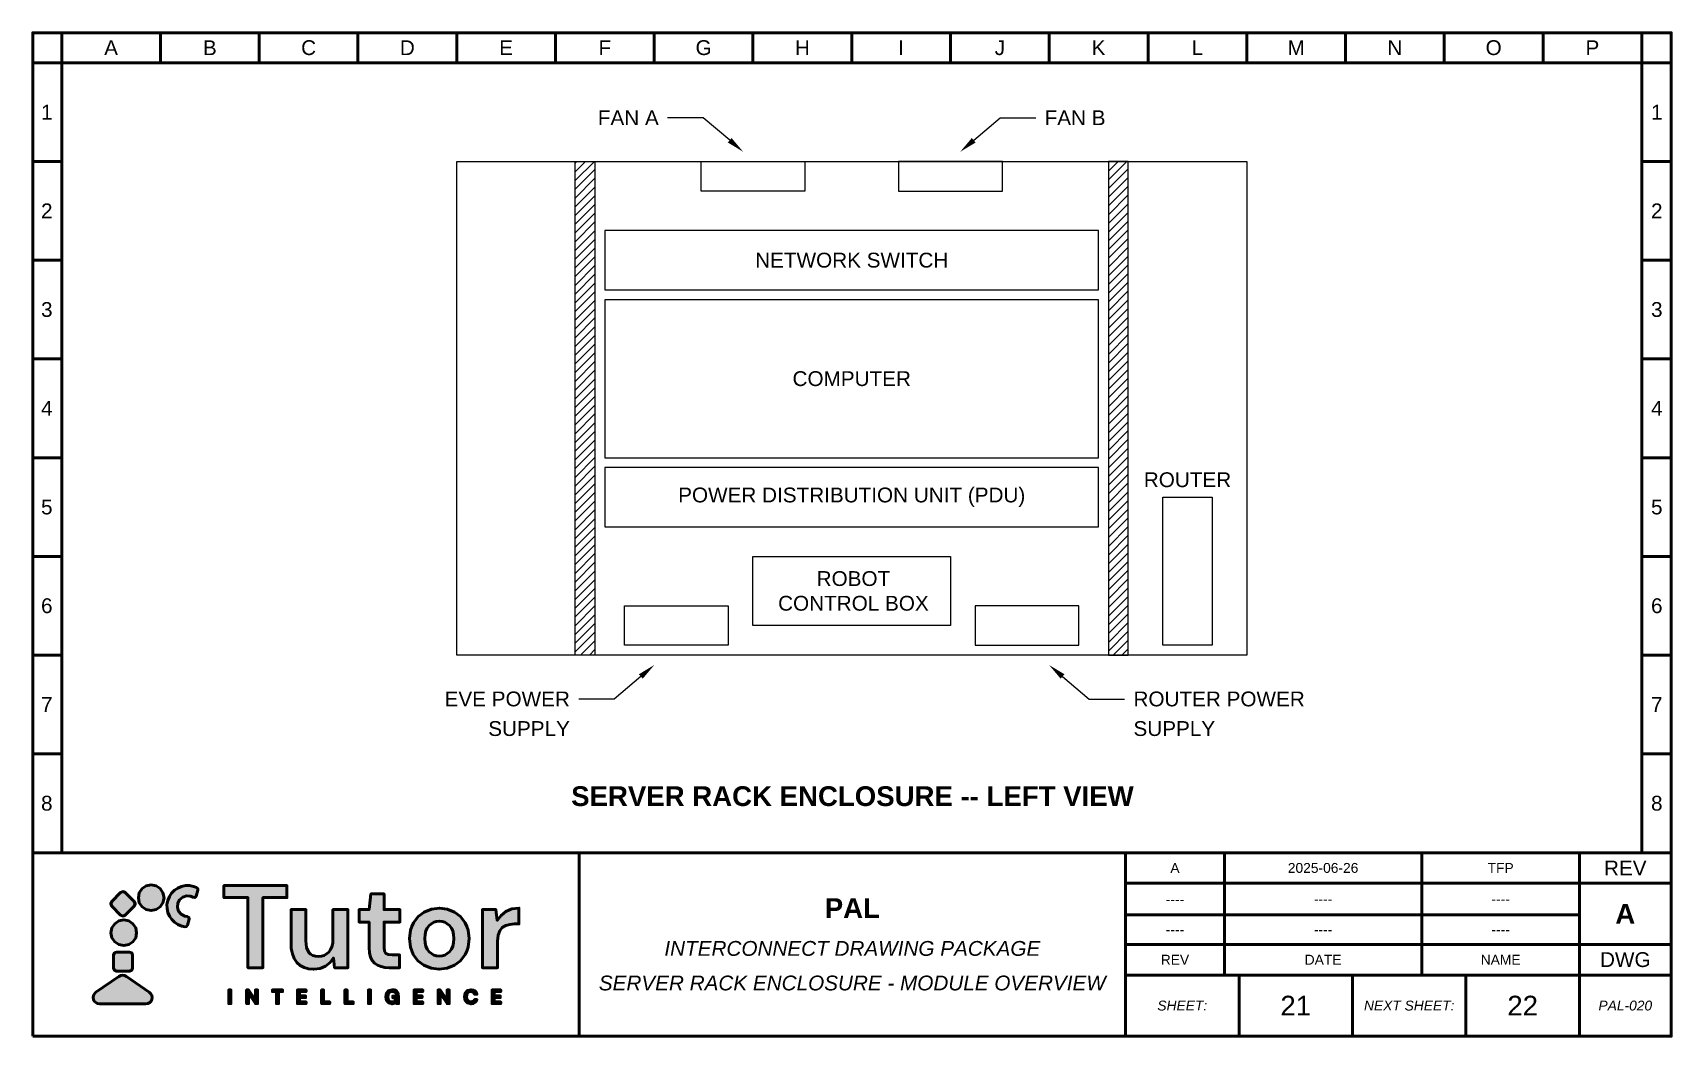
# Paper-space layout 'PAL-021' of a CAD drawing. Header units: inches. Extents: x 0 to 16.6, y 0 to 10.2.
# The model-space entities are those that its viewports show. They can reach past a viewport. Long polylines and large blocks are cut down to what shows.
import ezdxf
from ezdxf import colors
from ezdxf.entities.mleader import LeaderData, LeaderLine
from ezdxf.math import Vec2, Vec3

# ---------------------------------------------------------------- set-up
doc = ezdxf.new("R2010")
doc.units = ezdxf.units.IN
doc.header["$MEASUREMENT"] = 0
doc.linetypes.add('ACAD_ISO03W100', pattern=[30, 12, -18])
doc.layers.add('Layer 1', color=7, linetype='Continuous')
doc.styles.get("Standard").update_dxf_attribs({"font": 'arial.ttf'})

msp = doc.modelspace()

# ---------------------------------------------------------------- hatches: boundary and pattern name
h = msp.add_hatch()
h.set_pattern_fill('ANSI31', color=256, scale=0.5)
h.set_pattern_definition([(45, (0, 0.5), (-0.04419417, 0.04419417), [])])
h.paths.add_polyline_path([(-4.655, 21.621), (-4.455, 21.621), (-4.455, 26.621), (-4.655, 26.621)])
h.paths.add_polyline_path([(0.745, 21.621), (0.945, 21.621), (0.945, 26.621), (0.745, 26.621)])

# ---------------------------------------------------------------- linework, layer by layer
at = {"linetype": 'ACAD_ISO03W100', "ltscale": 0.02}
msp.add_lwpolyline([(-9.855, 27.621), (6.145, 27.621), (6.145, 19.621), (-9.855, 19.621)], close=True, dxfattribs=at)
for points in [[(-5.855, 26.621), (2.145, 26.621), (2.145, 21.621), (-5.855, 21.621)], [(-4.455, 21.621), (-4.655, 21.621), (-4.655, 26.621), (-4.455, 26.621)], [(-3.38, 26.621), (-2.33, 26.621), (-2.33, 26.321), (-3.38, 26.321)], [(-0.33, 26.621), (-1.38, 26.621), (-1.38, 26.321), (-0.33, 26.321)], [(0.745, 21.621), (0.945, 21.621), (0.945, 26.621), (0.745, 26.621)], [(-4.355, 25.321), (0.645, 25.321), (0.645, 25.921), (-4.355, 25.921)], [(-4.355, 23.621), (0.645, 23.621), (0.645, 25.221), (-4.355, 25.221)], [(-4.355, 22.921), (0.645, 22.921), (0.645, 23.521), (-4.355, 23.521)], [(1.295, 23.221), (1.795, 23.221), (1.795, 21.721), (1.295, 21.721)], [(-2.855, 22.621), (-0.855, 22.621), (-0.855, 21.921), (-2.855, 21.921)], [(-4.155, 22.121), (-3.105, 22.121), (-3.105, 21.721), (-4.155, 21.721)], [(0.445, 22.121), (-0.605, 22.121), (-0.605, 21.721), (0.445, 21.721)]]:
    msp.add_lwpolyline(points, close=True)

# ---------------------------------------------------------------- texts
at = {"color": 3}
for s, width, heights, insert, char_height, attachment_point in [('{\\C256;NETWORK SWITCH}', 2.08332, [0], (-1.855, 25.621), 0.15, 5), ('{\\C256;COMPUTER}', 2.08332, [0], (-1.855, 24.421), 0.15, 5), ('{\\C256;ROUTER}', 2.08332, [0], (1.545, 23.321), 0.15, 8), ('{\\C256;POWER DISTRIBUTION UNIT (PDU)}', 4.0796, [0], (-1.855, 23.221), 0.15, 5), ('{\\C256;ROBOT CONTROL BOX}', 1.74311, [0], (-1.838, 22.271), 0.15, 5), ('{\\fArial|b1|i0|c0|p34;\\C256;SERVER RACK ENCLOSURE -- LEFT VIEW}', 6.23305, [0.207], (-1.848, 20.192), 0.2, 5)]:
    msp.add_mtext_dynamic_manual_height_columns(s, width=width, gutter_width=1, heights=heights, dxfattribs=dict(at, insert=insert, char_height=char_height, attachment_point=attachment_point))

# ---------------------------------------------------------------- leaders
ml = msp.add_multileader_mtext('Standard')
ml.set_content('\\pxsm1.2;FAN A', color=256)
ml.set_leader_properties()
ml.build(insert=Vec2(0, 0))
ml.multileader.update_dxf_attribs({"dogleg_length": 0.36, "arrow_head_size": 0.18})
ctx = ml.context
ctx.base_point, ctx.char_height, ctx.arrow_head_size, ctx.landing_gap_size, ctx.plane_origin = Vec3(-4.499, 27.064), 0.15, 0.18, 0.09, Vec3(-8.563, 25.768)
ctx.text_align_type = 2
notes = []
notes.append((ctx, [(1, (1, 1, 0), (-3.359, 27.064), (-1, 0), 0.36, [(0, [(-2.954, 26.719)], 0, [])])]))
ctx.mtext.insert, ctx.mtext.width, ctx.mtext.alignment, ctx.mtext.flow_direction = Vec3(-3.809, 27.139), 1.76623, 3, 5
ml = msp.add_multileader_mtext('Standard')
ml.set_content('\\pxsm1.2;FAN B', color=256)
ml.set_leader_properties()
ml.build(insert=Vec2(0, 0))
ml.multileader.update_dxf_attribs({"dogleg_length": 0.36, "arrow_head_size": 0.18})
ctx = ml.context
ctx.base_point, ctx.char_height, ctx.arrow_head_size, ctx.landing_gap_size, ctx.plane_origin = Vec3(0.008, 27.064), 0.15, 0.18, 0.09, Vec3(4.852, 25.768)
notes.append((ctx, [(1, (1, 1, 0), (-0.352, 27.064), (1, 0), 0.36, [(0, [(-0.757, 26.719)], 0, [])])]))
ctx.mtext.insert, ctx.mtext.width, ctx.mtext.flow_direction = Vec3(0.098, 27.139), 1.76623, 5
ml = msp.add_multileader_mtext('Standard')
ml.set_content('\\pxsm1.2;EVE POWER SUPPLY', color=256)
ml.set_leader_properties()
ml.build(insert=Vec2(0, 0))
ml.multileader.update_dxf_attribs({"dogleg_length": 0.36, "arrow_head_size": 0.18})
ctx = ml.context
ctx.base_point, ctx.char_height, ctx.arrow_head_size, ctx.landing_gap_size, ctx.plane_origin = Vec3(-6.049, 21.177), 0.15, 0.18, 0.09, Vec3(-9.463, 22.473)
ctx.text_align_type = 2
notes.append((ctx, [(1, (1, 1, 0), (-4.259, 21.177), (-1, 0), 0.36, [(0, [(-3.854, 21.522)], 0, [])])]))
ctx.mtext.insert, ctx.mtext.width, ctx.mtext.alignment, ctx.mtext.flow_direction = Vec3(-4.709, 21.253), 1.76623, 3, 5
ml = msp.add_multileader_mtext('Standard')
ml.set_content('\\pxsm1.2;ROUTER POWER SUPPLY', color=256)
ml.set_leader_properties()
ml.build(insert=Vec2(0, 0))
ml.multileader.update_dxf_attribs({"dogleg_length": 0.36, "arrow_head_size": 0.18})
ctx = ml.context
ctx.base_point, ctx.char_height, ctx.arrow_head_size, ctx.landing_gap_size, ctx.plane_origin = Vec3(0.908, 21.177), 0.15, 0.18, 0.09, Vec3(5.752, 22.473)
notes.append((ctx, [(1, (1, 1, 0), (0.548, 21.177), (1, 0), 0.36, [(0, [(0.143, 21.522)], 0, [])])]))
ctx.mtext.insert, ctx.mtext.width, ctx.mtext.flow_direction = Vec3(0.998, 21.253), 1.76623, 5
for ctx, leaders in notes:
    for number, flags, end, landing, length, lines in leaders:
        leader = LeaderData()
        leader.index, (leader.has_last_leader_line, leader.has_dogleg_vector, leader.attachment_direction) = number, flags
        leader.last_leader_point, leader.dogleg_vector, leader.dogleg_length = Vec3(end), Vec3(landing), length
        for number, points, colour, breaks in lines:
            line = LeaderLine()
            line.index, line.vertices, line.color, line.breaks = number, Vec3.list(points), colors.encode_raw_color(colour), breaks
            leader.lines.append(line)
        ctx.leaders.append(leader)

psp = doc.layouts.new('PAL-021')

# ---------------------------------------------------------------- hatches: boundary and pattern name
at = {"lineweight": 50, "true_color": 0x347eec}
h = psp.add_hatch(color=150, dxfattribs=at)
h.dxf.hatch_style = 1
h.paths.add_polyline_path([(1.153, 0.337), (1.175, 0.34), (1.194, 0.35), (1.208, 0.365), (1.216, 0.383), (1.219, 0.403), (1.216, 0.423), (1.207, 0.441), (1.19, 0.457), (0.958, 0.616), (0.94, 0.625), (0.92, 0.628), (0.901, 0.625), (0.883, 0.616), (0.65, 0.457), (0.634, 0.441), (0.624, 0.423), (0.621, 0.403), (0.625, 0.383), (0.633, 0.365), (0.647, 0.35), (0.665, 0.34), (0.688, 0.337)])
h.paths.add_polyline_path([(0.859, 0.863), (0.836, 0.853), (0.826, 0.83), (0.826, 0.701), (0.836, 0.678), (0.859, 0.668), (0.988, 0.668), (1.012, 0.678), (1.021, 0.701), (1.021, 0.83), (1.012, 0.853), (0.988, 0.863)])
h.paths.add_polyline_path([(0.932, 0.928), (0.983, 0.938), (1.024, 0.966), (1.052, 1.008), (1.062, 1.058), (1.052, 1.109), (1.024, 1.15), (0.983, 1.178), (0.932, 1.188), (0.882, 1.178), (0.84, 1.15), (0.812, 1.109), (0.802, 1.058), (0.812, 1.008), (0.84, 0.966), (0.882, 0.938)])
h.paths.add_polyline_path([(1.038, 1.328), (1.048, 1.351), (1.038, 1.374), (0.947, 1.465), (0.924, 1.475), (0.9, 1.465), (0.809, 1.374), (0.8, 1.351), (0.809, 1.328), (0.9, 1.236), (0.924, 1.227), (0.947, 1.236)])
h.paths.add_polyline_path([(1.117, 1.321), (1.158, 1.293), (1.209, 1.283), (1.259, 1.293), (1.301, 1.321), (1.328, 1.362), (1.339, 1.413), (1.328, 1.463), (1.301, 1.505), (1.259, 1.533), (1.209, 1.543), (1.158, 1.533), (1.117, 1.505), (1.089, 1.463), (1.079, 1.413), (1.089, 1.362)])
h.paths.add_polyline_path([(1.37, 1.303), (1.378, 1.263), (1.394, 1.226), (1.417, 1.193), (1.445, 1.164), (1.48, 1.141), (1.519, 1.125), (1.552, 1.118), (1.568, 1.122), (1.577, 1.135), (1.595, 1.197), (1.591, 1.214), (1.575, 1.222), (1.549, 1.226), (1.512, 1.245), (1.486, 1.276), (1.474, 1.315), (1.478, 1.356), (1.497, 1.393), (1.528, 1.419), (1.567, 1.431), (1.608, 1.428), (1.632, 1.417), (1.65, 1.415), (1.663, 1.427), (1.681, 1.489), (1.68, 1.505), (1.669, 1.516), (1.638, 1.528), (1.596, 1.536), (1.555, 1.536), (1.515, 1.527), (1.478, 1.511), (1.444, 1.489), (1.416, 1.46), (1.393, 1.425), (1.377, 1.386), (1.369, 1.344)])
at = {"lineweight": 50, "true_color": 0x000000}
h = psp.add_hatch(color=18, dxfattribs=at)
h.dxf.hatch_style = 1
h.paths.add_polyline_path([(2.34, 1.414), (2.584, 1.414), (2.584, 1.536), (1.946, 1.536), (1.946, 1.414), (2.188, 1.414), (2.188, 0.704), (2.34, 0.704)])
h.paths.add_polyline_path([(2.625, 0.961), (2.628, 0.898), (2.639, 0.843), (2.658, 0.797), (2.684, 0.758), (2.718, 0.728), (2.757, 0.707), (2.803, 0.694), (2.855, 0.689), (2.92, 0.697), (2.975, 0.72), (3.021, 0.757), (3.055, 0.804), (3.067, 0.704), (3.201, 0.704), (3.201, 1.293), (3.049, 1.293), (3.049, 0.989), (3.047, 0.951), (3.039, 0.917), (3.026, 0.888), (3.008, 0.863), (2.986, 0.843), (2.961, 0.829), (2.934, 0.821), (2.904, 0.818), (2.873, 0.82), (2.846, 0.828), (2.824, 0.841), (2.807, 0.858), (2.783, 0.908), (2.776, 0.975), (2.776, 1.293), (2.625, 1.293)])
h.paths.add_polyline_path([(3.416, 0.909), (3.419, 0.856), (3.43, 0.812), (3.447, 0.776), (3.472, 0.749), (3.502, 0.729), (3.537, 0.715), (3.576, 0.706), (3.62, 0.704), (3.724, 0.704), (3.724, 0.833), (3.65, 0.833), (3.611, 0.837), (3.586, 0.849), (3.573, 0.872), (3.568, 0.908), (3.568, 1.166), (3.727, 1.166), (3.727, 1.293), (3.568, 1.293), (3.568, 1.452), (3.434, 1.452), (3.416, 1.293), (3.315, 1.293), (3.315, 1.166), (3.416, 1.166)])
h.paths.add_polyline_path([(3.834, 0.912), (3.863, 0.837), (3.91, 0.775), (3.971, 0.729), (4.045, 0.699), (4.126, 0.689), (4.207, 0.699), (4.279, 0.729), (4.341, 0.775), (4.388, 0.837), (4.405, 0.873), (4.418, 0.912), (4.428, 0.999), (4.418, 1.084), (4.405, 1.123), (4.388, 1.159), (4.341, 1.222), (4.279, 1.268), (4.207, 1.298), (4.127, 1.308), (4.046, 1.298), (3.973, 1.268), (3.912, 1.222), (3.864, 1.159), (3.847, 1.123), (3.834, 1.084), (3.824, 0.999)])
h.paths.add_polyline_path([(3.98, 0.999), (3.982, 1.04), (3.99, 1.076), (4.004, 1.106), (4.023, 1.131), (4.046, 1.15), (4.071, 1.164), (4.098, 1.173), (4.127, 1.176), (4.155, 1.173), (4.182, 1.164), (4.229, 1.131), (4.249, 1.106), (4.262, 1.076), (4.271, 1.04), (4.273, 0.999), (4.271, 0.957), (4.262, 0.921), (4.249, 0.891), (4.229, 0.865), (4.182, 0.832), (4.155, 0.824), (4.126, 0.821), (4.097, 0.824), (4.07, 0.832), (4.023, 0.865), (4.004, 0.891), (3.99, 0.921), (3.982, 0.957)], flags=16)
h.paths.add_polyline_path([(4.564, 0.704), (4.716, 0.704), (4.716, 0.972), (4.722, 1.033), (4.738, 1.078), (4.764, 1.111), (4.8, 1.132), (4.841, 1.143), (4.889, 1.147), (4.932, 1.147), (4.932, 1.308), (4.861, 1.299), (4.801, 1.273), (4.752, 1.234), (4.714, 1.183), (4.7, 1.293), (4.564, 1.293)])
h.paths.add_polyline_path([(1.995, 0.34), (2.016, 0.34), (2.016, 0.479), (1.995, 0.479)])
h.paths.add_polyline_path([(2.196, 0.445), (2.265, 0.34), (2.286, 0.34), (2.286, 0.479), (2.265, 0.479), (2.265, 0.375), (2.196, 0.479), (2.175, 0.479), (2.175, 0.34), (2.196, 0.34)])
h.paths.add_polyline_path([(2.478, 0.34), (2.499, 0.34), (2.499, 0.462), (2.54, 0.462), (2.54, 0.479), (2.437, 0.479), (2.437, 0.462), (2.478, 0.462)])
h.paths.add_polyline_path([(2.69, 0.34), (2.778, 0.34), (2.778, 0.357), (2.711, 0.357), (2.711, 0.402), (2.772, 0.402), (2.772, 0.419), (2.711, 0.419), (2.711, 0.462), (2.778, 0.462), (2.778, 0.479), (2.69, 0.479)])
h.paths.add_polyline_path([(2.934, 0.34), (3.018, 0.34), (3.018, 0.357), (2.955, 0.357), (2.955, 0.479), (2.934, 0.479)])
h.paths.add_polyline_path([(3.171, 0.34), (3.255, 0.34), (3.255, 0.357), (3.192, 0.357), (3.192, 0.479), (3.171, 0.479)])
h.paths.add_polyline_path([(3.409, 0.34), (3.43, 0.34), (3.43, 0.479), (3.409, 0.479)])
h = psp.add_hatch(color=18, dxfattribs=at)
h.dxf.hatch_style = 1
h.paths.add_polyline_path([(3.606, 0.409), (3.609, 0.431), (3.618, 0.448), (3.633, 0.458), (3.652, 0.462), (3.676, 0.456), (3.689, 0.438), (3.713, 0.438), (3.705, 0.456), (3.692, 0.47), (3.674, 0.479), (3.652, 0.481), (3.616, 0.472), (3.592, 0.447), (3.584, 0.409), (3.592, 0.372), (3.615, 0.347), (3.649, 0.338), (3.676, 0.344), (3.694, 0.361), (3.696, 0.34), (3.715, 0.34), (3.715, 0.416), (3.656, 0.416), (3.656, 0.399), (3.694, 0.399), (3.681, 0.368), (3.669, 0.36), (3.65, 0.357), (3.632, 0.36), (3.618, 0.37), (3.609, 0.387)])
h = psp.add_hatch(color=18, dxfattribs=at)
h.dxf.hatch_style = 1
h.paths.add_polyline_path([(3.892, 0.402), (3.953, 0.402), (3.953, 0.419), (3.892, 0.419), (3.892, 0.462), (3.959, 0.462), (3.959, 0.479), (3.871, 0.479), (3.871, 0.34), (3.959, 0.34), (3.959, 0.357), (3.892, 0.357)])
h.paths.add_polyline_path([(4.115, 0.34), (4.136, 0.34), (4.136, 0.445), (4.206, 0.34), (4.227, 0.34), (4.227, 0.479), (4.206, 0.479), (4.206, 0.375), (4.136, 0.479), (4.115, 0.479)])
h.paths.add_polyline_path([(4.402, 0.41), (4.405, 0.432), (4.415, 0.448), (4.429, 0.459), (4.447, 0.463), (4.472, 0.455), (4.484, 0.436), (4.507, 0.436), (4.5, 0.455), (4.487, 0.47), (4.47, 0.478), (4.448, 0.481), (4.412, 0.472), (4.389, 0.447), (4.381, 0.41), (4.389, 0.372), (4.412, 0.347), (4.448, 0.338), (4.47, 0.341), (4.487, 0.35), (4.5, 0.364), (4.507, 0.382), (4.484, 0.382), (4.472, 0.364), (4.447, 0.357), (4.429, 0.36), (4.415, 0.371), (4.405, 0.388)])
h.paths.add_polyline_path([(4.661, 0.34), (4.749, 0.34), (4.749, 0.357), (4.682, 0.357), (4.682, 0.402), (4.743, 0.402), (4.743, 0.419), (4.682, 0.419), (4.682, 0.462), (4.749, 0.462), (4.749, 0.479), (4.661, 0.479)])

# ---------------------------------------------------------------- linework, layer by layer
at = {"lineweight": 50}
for p, q in [((0.303, 9.869), (0.303, 10.173)), ((1.303, 10.173), (1.303, 9.869)), ((2.303, 10.173), (2.303, 9.869)), ((3.303, 10.173), (3.303, 9.869)), ((4.303, 10.173), (4.303, 9.869)), ((5.303, 10.173), (5.303, 9.869)), ((6.303, 10.173), (6.303, 9.869)), ((7.303, 10.173), (7.303, 9.869)), ((8.303, 10.173), (8.303, 9.869)), ((9.303, 10.173), (9.303, 9.869)), ((10.303, 10.173), (10.303, 9.869)), ((11.303, 10.173), (11.303, 9.869)), ((12.303, 10.173), (12.303, 9.869)), ((13.303, 10.173), (13.303, 9.869)), ((14.303, 10.173), (14.303, 9.869)), ((15.303, 10.173), (15.303, 9.869)), ((16.303, 9.869), (16.303, 10.173)), ((0.303, 9.869), (0.01, 9.869)), ((16.303, 9.869), (16.303, 1.869)), ((16.303, 9.869), (16.601, 9.869)), ((0.303, 8.869), (0.01, 8.869)), ((16.601, 8.869), (16.303, 8.869)), ((0.303, 7.869), (0.01, 7.869)), ((16.601, 7.869), (16.303, 7.869)), ((0.303, 6.869), (0.01, 6.869)), ((16.601, 6.869), (16.303, 6.869)), ((0.303, 5.869), (0.01, 5.869)), ((16.601, 5.869), (16.303, 5.869)), ((0.303, 4.869), (0.01, 4.869)), ((16.601, 4.869), (16.303, 4.869)), ((0.303, 3.869), (0.01, 3.869)), ((16.601, 3.869), (16.303, 3.869)), ((0.303, 2.869), (0.01, 2.869)), ((16.601, 2.869), (16.303, 2.869)), ((16.601, 1.869), (0.01, 1.869)), ((5.543, 0.01), (5.543, 1.869)), ((11.076, 0.01), (11.076, 1.869)), ((12.076, 0.629), (12.076, 1.869)), ((14.076, 0.629), (14.076, 1.869)), ((15.672, 1.869), (15.672, 0.01)), ((15.672, 1.869), (16.601, 1.869)), ((11.076, 1.559), (15.672, 1.559)), ((15.672, 1.559), (16.601, 1.559)), ((11.076, 1.239), (15.672, 1.239)), ((11.076, 0.94), (15.672, 0.94)), ((16.601, 0.94), (15.672, 0.94)), ((11.076, 0.629), (15.672, 0.629)), ((12.225, 0.01), (12.225, 0.629)), ((13.374, 0.01), (13.374, 0.629)), ((14.523, 0.01), (14.523, 0.629)), ((15.672, 0.629), (16.601, 0.629))]:
    psp.add_line(p, q, dxfattribs=at)
psp.add_lwpolyline([(0.01, 0.01), (16.601, 0.01), (16.601, 10.173), (0.01, 10.173)], close=True, dxfattribs=at)
psp.add_lwpolyline([(16.303, 1.869), (16.303, 9.869), (0.303, 9.869), (0.303, 1.869)], dxfattribs=at)
at = {"layer": 'Layer 1', "color": 150, "lineweight": 50, "true_color": 0x347eec}
for points in [[(1.339, 1.413), (1.328, 1.463), (1.301, 1.505), (1.259, 1.533), (1.209, 1.543), (1.158, 1.533), (1.117, 1.505), (1.089, 1.463), (1.079, 1.413), (1.089, 1.362), (1.117, 1.321), (1.158, 1.293), (1.209, 1.283), (1.259, 1.293), (1.301, 1.321), (1.328, 1.362), (1.339, 1.413), (1.339, 1.413)], [(1.577, 1.135), (1.568, 1.122), (1.552, 1.118), (1.519, 1.125), (1.48, 1.141), (1.445, 1.164), (1.417, 1.193), (1.394, 1.226), (1.378, 1.263), (1.37, 1.303), (1.369, 1.344), (1.377, 1.386), (1.393, 1.425), (1.416, 1.46), (1.444, 1.489), (1.478, 1.511), (1.515, 1.527), (1.555, 1.536), (1.596, 1.536), (1.638, 1.528), (1.669, 1.516), (1.68, 1.505), (1.681, 1.489), (1.663, 1.427), (1.65, 1.415), (1.632, 1.417), (1.608, 1.428), (1.567, 1.431), (1.528, 1.419), (1.497, 1.393), (1.478, 1.356), (1.474, 1.315), (1.486, 1.276), (1.512, 1.245), (1.549, 1.226), (1.575, 1.222), (1.591, 1.214), (1.595, 1.197), (1.577, 1.135), (1.577, 1.135)], [(0.9, 1.236), (0.924, 1.227), (0.947, 1.236), (1.038, 1.328), (1.048, 1.351), (1.038, 1.374), (0.947, 1.465), (0.924, 1.475), (0.9, 1.465), (0.809, 1.374), (0.8, 1.351), (0.809, 1.328), (0.9, 1.236), (0.9, 1.236)], [(1.062, 1.058), (1.052, 1.109), (1.024, 1.15), (0.983, 1.178), (0.932, 1.188), (0.882, 1.178), (0.84, 1.15), (0.812, 1.109), (0.802, 1.058), (0.812, 1.008), (0.84, 0.966), (0.882, 0.938), (0.932, 0.928), (0.983, 0.938), (1.024, 0.966), (1.052, 1.008), (1.062, 1.058), (1.062, 1.058)], [(0.826, 0.701), (0.836, 0.678), (0.859, 0.668), (0.988, 0.668), (1.012, 0.678), (1.021, 0.701), (1.021, 0.83), (1.012, 0.853), (0.988, 0.863), (0.859, 0.863), (0.836, 0.853), (0.826, 0.83), (0.826, 0.701), (0.826, 0.701)], [(0.883, 0.616), (0.901, 0.625), (0.92, 0.628), (0.94, 0.625), (0.958, 0.616), (1.19, 0.457), (1.207, 0.441), (1.216, 0.423), (1.219, 0.403), (1.216, 0.383), (1.208, 0.365), (1.194, 0.35), (1.175, 0.34), (1.153, 0.337), (0.688, 0.337), (0.665, 0.34), (0.647, 0.35), (0.633, 0.365), (0.625, 0.383), (0.621, 0.403), (0.624, 0.423), (0.634, 0.441), (0.65, 0.457), (0.883, 0.616), (0.883, 0.616)]]:
    psp.add_lwpolyline(points, close=True, dxfattribs=at)
at = {"layer": 'Layer 1', "color": 7, "lineweight": 50}
for points in [[(2.188, 0.704), (2.188, 1.414), (1.946, 1.414), (1.946, 1.536), (2.584, 1.536), (2.584, 1.414), (2.34, 1.414), (2.34, 0.704), (2.188, 0.704), (2.188, 0.704)], [(3.62, 0.704), (3.576, 0.706), (3.537, 0.715), (3.502, 0.729), (3.472, 0.749), (3.447, 0.776), (3.43, 0.812), (3.419, 0.856), (3.416, 0.909), (3.416, 1.166), (3.315, 1.166), (3.315, 1.293), (3.416, 1.293), (3.434, 1.452), (3.568, 1.452), (3.568, 1.293), (3.727, 1.293), (3.727, 1.166), (3.568, 1.166), (3.568, 0.908), (3.573, 0.872), (3.586, 0.849), (3.611, 0.837), (3.65, 0.833), (3.724, 0.833), (3.724, 0.704), (3.62, 0.704), (3.62, 0.704)], [(2.855, 0.689), (2.803, 0.694), (2.757, 0.707), (2.718, 0.728), (2.684, 0.758), (2.658, 0.797), (2.639, 0.843), (2.628, 0.898), (2.625, 0.961), (2.625, 1.293), (2.776, 1.293), (2.776, 0.975), (2.783, 0.908), (2.807, 0.858), (2.824, 0.841), (2.846, 0.828), (2.873, 0.82), (2.904, 0.818), (2.934, 0.821), (2.961, 0.829), (2.986, 0.843), (3.008, 0.863), (3.026, 0.888), (3.039, 0.917), (3.047, 0.951), (3.049, 0.989), (3.049, 1.293), (3.201, 1.293), (3.201, 0.704), (3.067, 0.704), (3.055, 0.804), (3.021, 0.757), (2.975, 0.72), (2.92, 0.697), (2.855, 0.689), (2.855, 0.689)], [(4.126, 0.689), (4.045, 0.699), (3.971, 0.729), (3.91, 0.775), (3.863, 0.837), (3.834, 0.912), (3.824, 0.999), (3.834, 1.084), (3.847, 1.123), (3.864, 1.159), (3.912, 1.222), (3.973, 1.268), (4.046, 1.298), (4.127, 1.308), (4.207, 1.298), (4.279, 1.268), (4.341, 1.222), (4.388, 1.159), (4.405, 1.123), (4.418, 1.084), (4.428, 0.999), (4.418, 0.912), (4.405, 0.873), (4.388, 0.837), (4.341, 0.775), (4.279, 0.729), (4.207, 0.699), (4.126, 0.689), (4.126, 0.689)], [(4.126, 0.821), (4.155, 0.824), (4.182, 0.832), (4.229, 0.865), (4.249, 0.891), (4.262, 0.921), (4.271, 0.957), (4.273, 0.999), (4.271, 1.04), (4.262, 1.076), (4.249, 1.106), (4.229, 1.131), (4.182, 1.164), (4.155, 1.173), (4.127, 1.176), (4.098, 1.173), (4.071, 1.164), (4.046, 1.15), (4.023, 1.131), (4.004, 1.106), (3.99, 1.076), (3.982, 1.04), (3.98, 0.999), (3.982, 0.957), (3.99, 0.921), (4.004, 0.891), (4.023, 0.865), (4.07, 0.832), (4.097, 0.824), (4.126, 0.821), (4.126, 0.821)], [(4.564, 0.704), (4.564, 1.293), (4.7, 1.293), (4.714, 1.183), (4.752, 1.234), (4.801, 1.273), (4.861, 1.299), (4.932, 1.308), (4.932, 1.147), (4.889, 1.147), (4.841, 1.143), (4.8, 1.132), (4.764, 1.111), (4.738, 1.078), (4.722, 1.033), (4.716, 0.972), (4.716, 0.704), (4.564, 0.704), (4.564, 0.704)], [(1.995, 0.34), (1.995, 0.479), (2.016, 0.479), (2.016, 0.34), (1.995, 0.34), (1.995, 0.34)], [(2.175, 0.34), (2.175, 0.479), (2.196, 0.479), (2.265, 0.375), (2.265, 0.479), (2.286, 0.479), (2.286, 0.34), (2.265, 0.34), (2.196, 0.445), (2.196, 0.34), (2.175, 0.34), (2.175, 0.34)], [(2.478, 0.34), (2.478, 0.462), (2.437, 0.462), (2.437, 0.479), (2.54, 0.479), (2.54, 0.462), (2.499, 0.462), (2.499, 0.34), (2.478, 0.34), (2.478, 0.34)], [(2.69, 0.34), (2.69, 0.479), (2.778, 0.479), (2.778, 0.462), (2.711, 0.462), (2.711, 0.419), (2.772, 0.419), (2.772, 0.402), (2.711, 0.402), (2.711, 0.357), (2.778, 0.357), (2.778, 0.34), (2.69, 0.34), (2.69, 0.34)], [(2.934, 0.34), (2.934, 0.479), (2.955, 0.479), (2.955, 0.357), (3.018, 0.357), (3.018, 0.34), (2.934, 0.34), (2.934, 0.34)], [(3.171, 0.34), (3.171, 0.479), (3.192, 0.479), (3.192, 0.357), (3.255, 0.357), (3.255, 0.34), (3.171, 0.34), (3.171, 0.34)], [(3.409, 0.34), (3.409, 0.479), (3.43, 0.479), (3.43, 0.34), (3.409, 0.34), (3.409, 0.34)], [(3.649, 0.338), (3.615, 0.347), (3.592, 0.372), (3.584, 0.409), (3.592, 0.447), (3.616, 0.472), (3.652, 0.481), (3.674, 0.479), (3.692, 0.47), (3.705, 0.456), (3.713, 0.438), (3.689, 0.438), (3.676, 0.456), (3.652, 0.462), (3.633, 0.458), (3.618, 0.448), (3.609, 0.431), (3.606, 0.409), (3.609, 0.387), (3.618, 0.37), (3.632, 0.36), (3.65, 0.357), (3.669, 0.36), (3.681, 0.368), (3.694, 0.399), (3.656, 0.399), (3.656, 0.416), (3.715, 0.416), (3.715, 0.34), (3.696, 0.34), (3.694, 0.361), (3.676, 0.344), (3.649, 0.338), (3.649, 0.338)], [(3.871, 0.34), (3.871, 0.479), (3.959, 0.479), (3.959, 0.462), (3.892, 0.462), (3.892, 0.419), (3.953, 0.419), (3.953, 0.402), (3.892, 0.402), (3.892, 0.357), (3.959, 0.357), (3.959, 0.34), (3.871, 0.34), (3.871, 0.34)], [(4.115, 0.34), (4.115, 0.479), (4.136, 0.479), (4.206, 0.375), (4.206, 0.479), (4.227, 0.479), (4.227, 0.34), (4.206, 0.34), (4.136, 0.445), (4.136, 0.34), (4.115, 0.34), (4.115, 0.34)], [(4.448, 0.338), (4.412, 0.347), (4.389, 0.372), (4.381, 0.41), (4.389, 0.447), (4.412, 0.472), (4.448, 0.481), (4.47, 0.478), (4.487, 0.47), (4.5, 0.455), (4.507, 0.436), (4.484, 0.436), (4.472, 0.455), (4.447, 0.463), (4.429, 0.459), (4.415, 0.448), (4.405, 0.432), (4.402, 0.41), (4.405, 0.388), (4.415, 0.371), (4.429, 0.36), (4.447, 0.357), (4.472, 0.364), (4.484, 0.382), (4.507, 0.382), (4.5, 0.364), (4.487, 0.35), (4.47, 0.341), (4.448, 0.338), (4.448, 0.338)], [(4.661, 0.34), (4.661, 0.479), (4.749, 0.479), (4.749, 0.462), (4.682, 0.462), (4.682, 0.419), (4.743, 0.419), (4.743, 0.402), (4.682, 0.402), (4.682, 0.357), (4.749, 0.357), (4.749, 0.34), (4.661, 0.34), (4.661, 0.34)]]:
    psp.add_lwpolyline(points, close=True, dxfattribs=at)

# ---------------------------------------------------------------- texts
at = {"lineweight": 50}
for s, width, heights, insert, char_height, attachment_point in [('\\pxqc;A', 1, [0], (0.303, 10.021), 0.15, 4), ('\\pxqc;B', 1, [0], (1.303, 10.021), 0.15, 4), ('\\pxqc;C', 1, [0], (2.303, 10.021), 0.15, 4), ('\\pxqc;D', 1, [0], (3.303, 10.021), 0.15, 4), ('\\pxqc;E', 1, [0], (4.303, 10.021), 0.15, 4), ('\\pxqc;F', 1, [0], (5.303, 10.021), 0.15, 4), ('\\pxqc;G', 1, [0], (6.303, 10.021), 0.15, 4), ('\\pxqc;H', 1, [0], (7.303, 10.021), 0.15, 4), ('\\pxqc;I', 1, [0], (8.303, 10.021), 0.15, 4), ('\\pxqc;J', 1, [0], (9.303, 10.021), 0.15, 4), ('\\pxqc;K', 1, [0], (10.303, 10.021), 0.15, 4), ('\\pxqc;L', 1, [0], (11.303, 10.021), 0.15, 4), ('\\pxqc;M', 1, [0], (12.303, 10.021), 0.15, 4), ('\\pxqc;N', 1, [0], (13.303, 10.021), 0.15, 4), ('\\pxqc;O', 1, [0], (14.303, 10.021), 0.15, 4), ('\\pxqc;P', 1, [0], (15.303, 10.021), 0.15, 4), ('1', 0.28267, [0.985], (0.152, 9.369), 0.15, 5), ('1', 0.28267, [0.985], (16.455, 9.369), 0.15, 5), ('2', 0.28267, [0.985], (0.152, 8.369), 0.15, 5), ('2', 0.28267, [0.985], (16.455, 8.369), 0.15, 5), ('3', 0.28267, [0.985], (0.152, 7.369), 0.15, 5), ('3', 0.28267, [0.985], (16.455, 7.369), 0.15, 5), ('4', 0.28267, [0.985], (0.152, 6.369), 0.15, 5), ('4', 0.28267, [0.985], (16.455, 6.369), 0.15, 5), ('5', 0.28267, [0.985], (0.152, 5.369), 0.15, 5), ('5', 0.28267, [0.985], (16.455, 5.369), 0.15, 5), ('6', 0.28267, [0.985], (0.152, 4.369), 0.15, 5), ('6', 0.28267, [0.985], (16.455, 4.369), 0.15, 5), ('7', 0.28267, [0.985], (0.152, 3.369), 0.15, 5), ('7', 0.28267, [0.985], (16.455, 3.369), 0.15, 5), ('8', 0.28267, [0.985], (0.152, 2.369), 0.15, 5), ('8', 0.28267, [0.985], (16.455, 2.369), 0.15, 5), ('A', 1, [0], (11.576, 1.714), 0.1, 5), ('2025-06-26', 1, [0], (13.076, 1.714), 0.1, 5), ('TFP', 1, [0], (14.874, 1.714), 0.1, 5), ('REV', 0.54893, [0], (16.136, 1.714), 0.15, 5), ('----', 1, [0], (11.576, 1.397), 0.1, 5), ('----', 1, [0], (13.076, 1.399), 0.1, 5), ('----', 1, [0], (14.874, 1.399), 0.1, 5), ('{\\fArial|b1|i0|c0|p34;A}', 1.04591, [0], (16.136, 1.25), 0.2, 5), ('----', 1, [0], (11.576, 1.09), 0.1, 5), ('----', 1, [0], (13.076, 1.09), 0.1, 5), ('----', 1, [0], (14.874, 1.09), 0.1, 5), ('REV', 1, [0], (11.576, 0.785), 0.1, 5), ('DATE', 2, [0], (13.076, 0.785), 0.1, 5), ('NAME', 1.59557, [0], (14.874, 0.785), 0.1, 5), ('DWG', 0.54893, [0], (16.136, 0.785), 0.15, 5), ('{\\fArial|b0|i1|c0|p34;SHEET:}', 1.04591, [0], (11.65, 0.32), 0.1, 5), ('21', 1.04591, [0], (12.799, 0.32), 0.2, 5), ('{\\fArial|b0|i1|c0|p34;NEXT SHEET:}', 1.04591, [0], (13.948, 0.32), 0.1, 5), ('22', 1.04591, [0], (15.097, 0.32), 0.2, 5), ('{\\fArial|b0|i1|c0|p34;PAL-020}', 1.04591, [0], (16.136, 0.32), 0.1, 5)]:
    psp.add_mtext_dynamic_manual_height_columns(s, width=width, gutter_width=1, heights=heights, dxfattribs=dict(at, insert=insert, char_height=char_height, attachment_point=attachment_point))
at = {"lineweight": 50, "insert": (8.309, 0.94), "char_height": 0.2, "width": 11.15392, "attachment_point": 5}
psp.add_mtext('{\\fArial|b1|i0|c0|p34;PAL}\\P{\\H0.3x;\\P\\fArial|b0|i1|c0|p34;\\H2.5x;INTERCONNECT DRAWING PACKAGE\\P\\H0.4x;\\P\\H2.5x;SERVER RACK ENCLOSURE - MODULE OVERVIEW}', dxfattribs=at)

# ---------------------------------------------------------------- viewports
at = {"layer": '0'}
psp.add_viewport(center=(8.303, 5.869), size=(16, 8), view_center_point=(-1.855, 23.621), view_height=8, dxfattribs=at)

doc.saveas('drawing.dxf')
